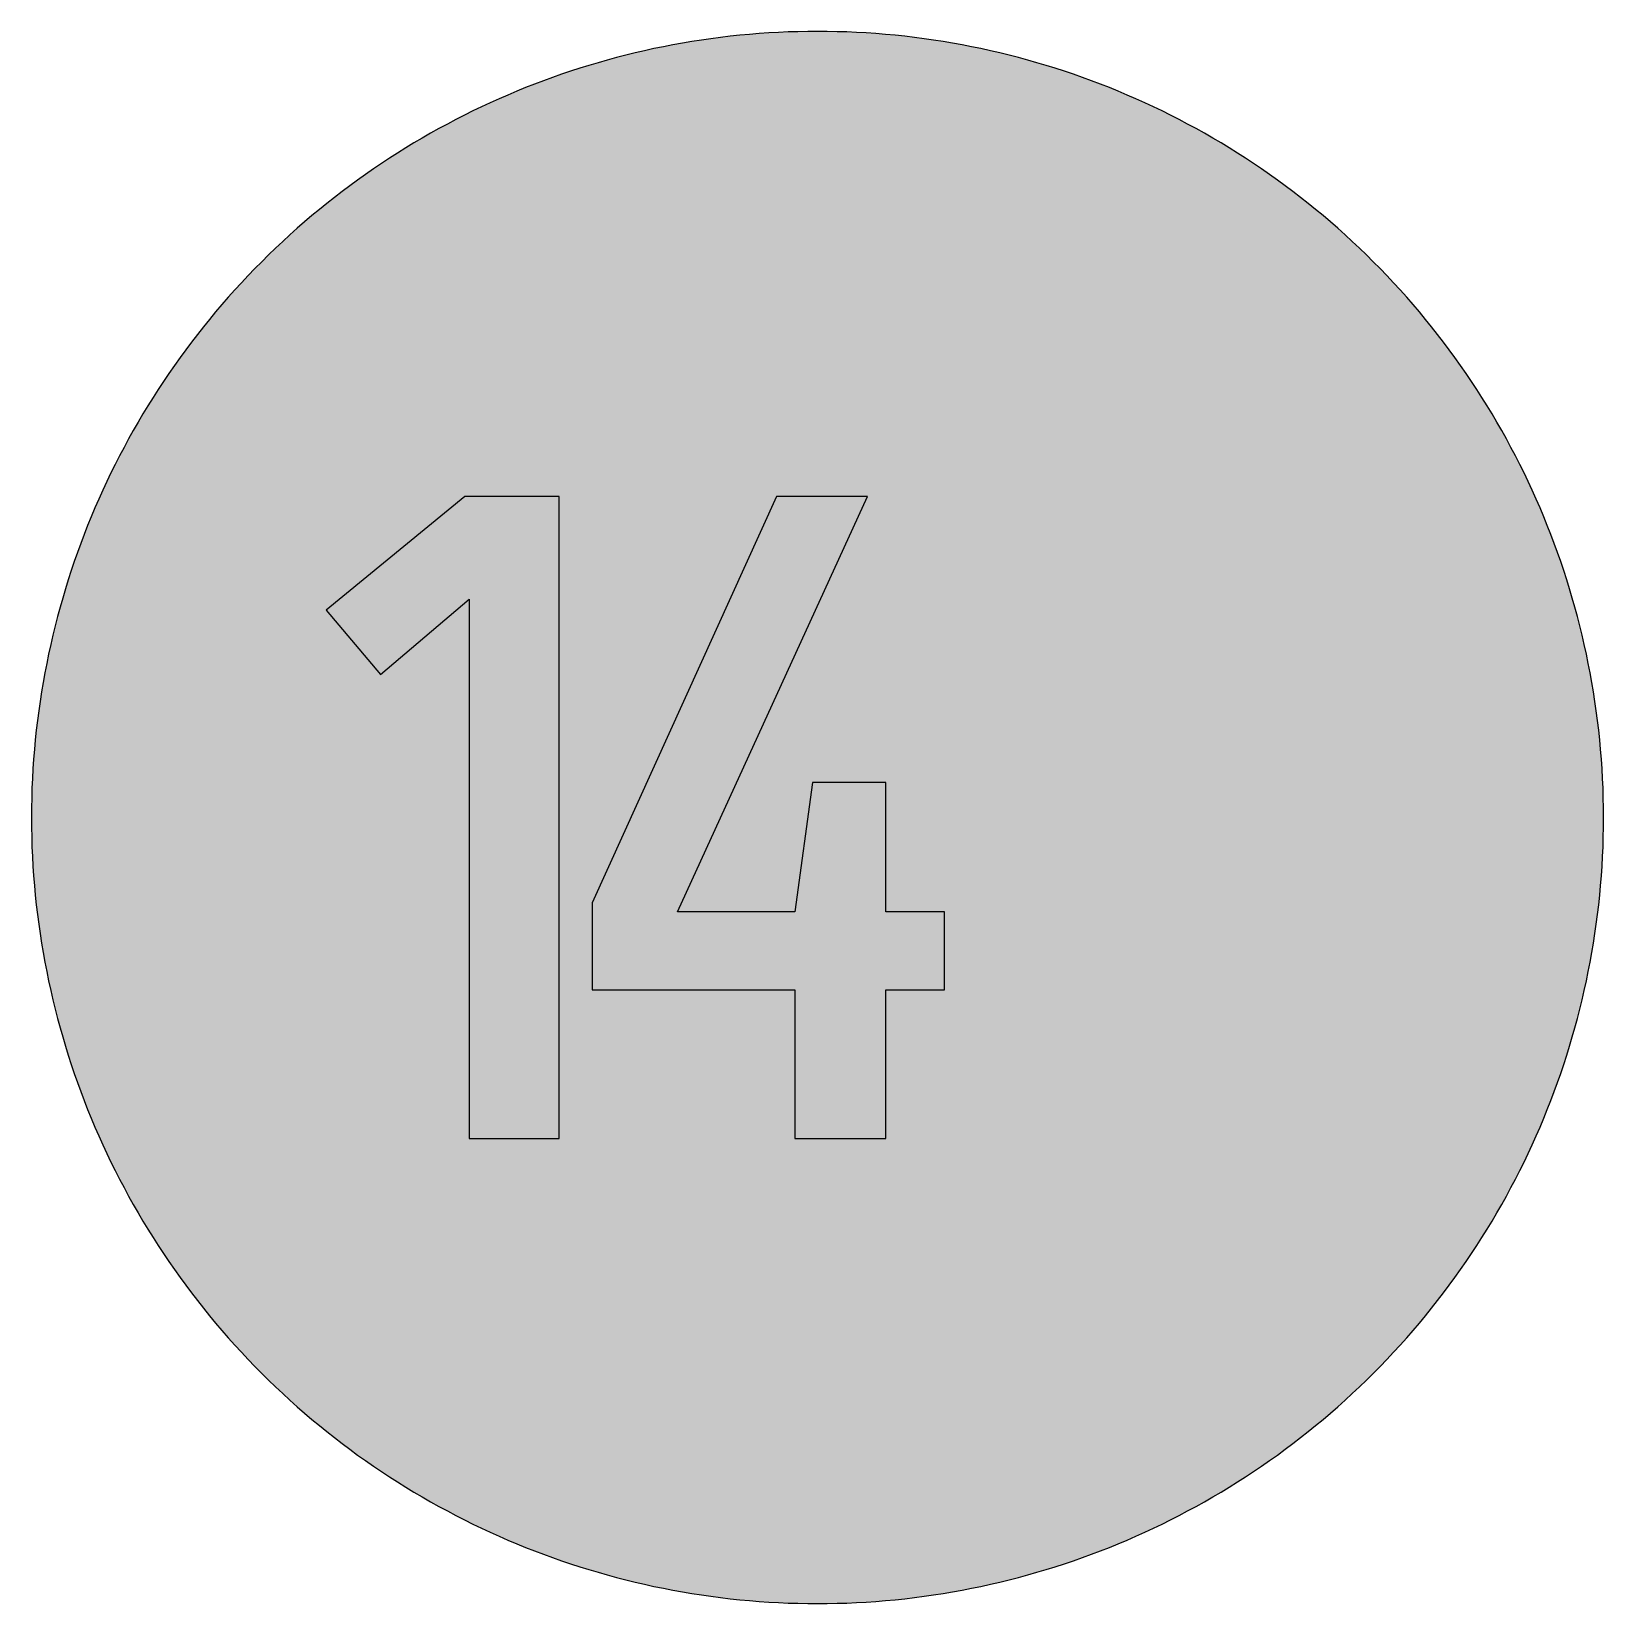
# Model space of a CAD drawing. Header units: millimetres. Extents: x 0 to 212, y 0 to 212.
import ezdxf

# ---------------------------------------------------------------- set-up
doc = ezdxf.new("R2010")
doc.units = ezdxf.units.MM

msp = doc.modelspace()

# ---------------------------------------------------------------- hatches: boundary and pattern name
for color, points in [(254, [(211.7189, 105.8869), (211.709, 107.2007), (211.6861, 108.5139), (211.6455, 109.8245), (211.5871, 111.1326), (211.5134, 112.4407), (211.4245, 113.7437), (211.3204, 115.0468), (211.201, 116.3447), (211.0638, 117.6426), (210.9114, 118.9355), (210.7413, 120.2258), (210.5584, 121.5136), (210.3577, 122.7988), (210.1418, 124.079), (209.9107, 125.3566), (209.6643, 126.6292), (209.4027, 127.8992), (209.1258, 129.1641), (208.8337, 130.4239), (208.5264, 131.6812), (208.2038, 132.936), (207.866, 134.1831), (207.5104, 135.4277), (207.1421, 136.6647), (206.7611, 137.8991), (206.3623, 139.1285), (205.9483, 140.3502), (205.5216, 141.5694), (205.0771, 142.781), (204.6199, 143.9901), (204.1474, 145.1915), (203.6623, 146.3853), (203.1619, 147.574), (202.6463, 148.7576), (202.1154, 149.9362), (201.5693, 151.1046), (201.0105, 152.2705), (200.439, 153.4262), (199.8523, 154.5768), (199.2503, 155.7198), (198.6356, 156.8577), (198.0057, 157.9855), (197.3605, 159.1081), (196.7052, 160.2232), (196.0321, 161.3281), (195.3489, 162.4279), (194.6504, 163.5176), (193.9366, 164.6022), (193.2102, 165.6766), (192.471, 166.7434), (191.7167, 167.8), (190.9521, 168.849), (190.1698, 169.8904), (189.3773, 170.9217), (188.5696, 171.9428), (187.7517, 172.9562), (186.9161, 173.9621), (186.0702, 174.9552), (185.2117, 175.9407), (184.338, 176.9161), (183.454, 177.8838), (182.5549, 178.8389), (181.643, 179.7837), (180.721, 180.7185), (179.7837, 181.643), (178.8389, 182.5549), (177.8838, 183.454), (176.9161, 184.338), (175.9407, 185.2117), (174.9552, 186.0702), (173.9621, 186.9161), (172.9562, 187.7492), (171.9428, 188.5696), (170.9217, 189.3773), (169.8904, 190.1698), (168.849, 190.9496), (167.8, 191.7167), (166.7408, 192.471), (165.6766, 193.2102), (164.6022, 193.9366), (163.5176, 194.6504), (162.4279, 195.3489), (161.3281, 196.0321), (160.2232, 196.7052), (159.1081, 197.3631), (157.9855, 198.0057), (156.8577, 198.6356), (155.7198, 199.2503), (154.5768, 199.8523), (153.4262, 200.439), (152.2705, 201.0131), (151.1046, 201.5719), (149.9362, 202.1154), (148.7576, 202.6463), (147.574, 203.1619), (146.3853, 203.6623), (145.1889, 204.15), (143.9875, 204.6199), (142.781, 205.0796), (141.5694, 205.5216), (140.3502, 205.9483), (139.1285, 206.3623), (137.8991, 206.7611), (136.6647, 207.1446), (135.4252, 207.5129), (134.1831, 207.866), (132.9334, 208.2038), (131.6812, 208.5264), (130.4239, 208.8337), (129.1641, 209.1284), (127.8966, 209.4052), (126.6292, 209.6668), (125.3541, 209.9132), (124.0765, 210.1444), (122.7963, 210.3603), (121.5136, 210.5584), (120.2258, 210.7438), (118.9355, 210.9114), (117.6401, 211.0638), (116.3447, 211.201), (115.0468, 211.3229), (113.7437, 211.4271), (112.4382, 211.516), (111.1326, 211.5896), (109.8245, 211.6455), (108.5113, 211.6861), (107.1982, 211.7115), (105.885, 211.7192), (104.5693, 211.7115), (103.2561, 211.6861), (101.9454, 211.6455), (100.6373, 211.5896), (99.3292, 211.516), (98.0262, 211.4271), (96.7232, 211.3229), (95.4253, 211.201), (94.1273, 211.0638), (92.8345, 210.9114), (91.5441, 210.7438), (90.2564, 210.5584), (88.9711, 210.3603), (87.691, 210.1444), (86.4133, 209.9132), (85.1408, 209.6668), (83.8708, 209.4052), (82.6059, 209.1284), (81.346, 208.8337), (80.0887, 208.5264), (78.834, 208.2038), (77.5868, 207.866), (76.3422, 207.5129), (75.1053, 207.1446), (73.8708, 206.7611), (72.6415, 206.3623), (71.4197, 205.9483), (70.2005, 205.5216), (68.9889, 205.0796), (67.7799, 204.6199), (66.5785, 204.15), (65.3847, 203.6623), (64.196, 203.1619), (63.0123, 202.6463), (61.8338, 202.1154), (60.6628, 201.5719), (59.4995, 201.0131), (58.3438, 200.439), (57.1932, 199.8523), (56.0502, 199.2503), (54.9123, 198.6356), (53.7845, 198.0057), (52.6618, 197.3631), (51.5468, 196.7052), (50.4419, 196.0321), (49.342, 195.3489), (48.2524, 194.6504), (47.1678, 193.9366), (46.0934, 193.2102), (45.0266, 192.471), (43.9699, 191.7167), (42.9209, 190.9496), (41.8795, 190.1698), (40.8483, 189.3773), (39.8272, 188.5696), (38.8137, 187.7492), (37.8079, 186.9161), (36.8148, 186.0702), (35.8292, 185.2117), (34.8539, 184.338), (33.8861, 183.454), (32.9311, 182.5549), (31.9862, 181.643), (31.049, 180.7185), (30.1269, 179.7837), (29.2151, 178.8389), (28.3159, 177.8838), (27.432, 176.9161), (26.5582, 175.9407), (25.6997, 174.9552), (24.8539, 173.9621), (24.0208, 172.9562), (23.2004, 171.9428), (22.3926, 170.9217), (21.6002, 169.8904), (20.8204, 168.849), (20.0533, 167.8), (19.2989, 166.7434), (18.5598, 165.6766), (17.8333, 164.6022), (17.1196, 163.5176), (16.4211, 162.4279), (15.7378, 161.3281), (15.0647, 160.2232), (14.4069, 159.1081), (13.7643, 157.9855), (13.1343, 156.8577), (12.5197, 155.7198), (11.9177, 154.5768), (11.3309, 153.4262), (10.7569, 152.2705), (10.1981, 151.1046), (9.6545, 149.9362), (9.1237, 148.7576), (8.6081, 147.574), (8.1077, 146.3853), (7.62, 145.1915), (7.1501, 143.9901), (6.6904, 142.781), (6.2484, 141.5694), (5.8217, 140.3502), (5.4077, 139.1285), (5.0089, 137.8991), (4.6253, 136.6647), (4.257, 135.4277), (3.904, 134.1831), (3.5662, 132.936), (3.2436, 131.6812), (2.9362, 130.4239), (2.6416, 129.1641), (2.3647, 127.8992), (2.1031, 126.6292), (1.8567, 125.3566), (1.6256, 124.079), (1.4097, 122.7988), (1.2116, 121.5136), (1.0262, 120.2258), (0.8585, 118.9355), (0.7061, 117.6426), (0.569, 116.3447), (0.447, 115.0468), (0.3429, 113.7437), (0.254, 112.4407), (0.1803, 111.1326), (0.1245, 109.8245), (0.0838, 108.5139), (0.0584, 107.2007), (0.0508, 105.885), (0.0584, 104.5718), (0.0838, 103.2586), (0.1245, 101.9454), (0.1803, 100.6373), (0.254, 99.3318), (0.3429, 98.0262), (0.447, 96.7232), (0.569, 95.4253), (0.7061, 94.1299), (0.8585, 92.8345), (1.0262, 91.5441), (1.2116, 90.2564), (1.4097, 88.9737), (1.6256, 87.6935), (1.8567, 86.4159), (2.1031, 85.1408), (2.3647, 83.8733), (2.6416, 82.6059), (2.9362, 81.346), (3.2436, 80.0887), (3.5662, 78.8365), (3.904, 77.5868), (4.257, 76.3448), (4.6253, 75.1053), (5.0089, 73.8708), (5.4077, 72.6415), (5.8217, 71.4197), (6.2484, 70.2005), (6.6904, 68.9889), (7.1501, 67.7824), (7.62, 66.581), (8.1077, 65.3847), (8.6081, 64.196), (9.1237, 63.0123), (9.6545, 61.8338), (10.1981, 60.6654), (10.7569, 59.4995), (11.3309, 58.3438), (11.9177, 57.1932), (12.5197, 56.0502), (13.1343, 54.9123), (13.7643, 53.7845), (14.4069, 52.6618), (15.0647, 51.5468), (15.7378, 50.4419), (16.4211, 49.342), (17.1196, 48.2524), (17.8333, 47.1678), (18.5598, 46.0934), (19.2989, 45.0291), (20.0533, 43.9699), (20.8204, 42.9209), (21.6002, 41.8795), (22.3926, 40.8483), (23.2004, 39.8272), (24.0208, 38.8137), (24.8539, 37.8079), (25.6997, 36.8148), (26.5582, 35.8292), (27.432, 34.8539), (28.3159, 33.8861), (29.2151, 32.9311), (30.1269, 31.9862), (31.049, 31.049), (31.9862, 30.1269), (32.9311, 29.2151), (33.8861, 28.3159), (34.8539, 27.432), (35.8292, 26.5582), (36.8148, 25.6997), (37.8079, 24.8539), (38.8137, 24.0182), (39.8272, 23.2004), (40.8483, 22.3926), (41.8795, 21.6002), (42.9209, 20.8178), (43.9699, 20.0533), (45.0266, 19.2989), (46.0934, 18.5598), (47.1678, 17.8333), (48.2524, 17.1196), (49.342, 16.4211), (50.4419, 15.7378), (51.5468, 15.0647), (52.6618, 14.4094), (53.7845, 13.7643), (54.9123, 13.1343), (56.0502, 12.5197), (57.1932, 11.9177), (58.3438, 11.3309), (59.4995, 10.7594), (60.6628, 10.2006), (61.8338, 9.6545), (63.0123, 9.1237), (64.196, 8.6081), (65.3847, 8.1077), (66.5785, 7.6225), (67.7799, 7.1501), (68.9889, 6.6929), (70.2005, 6.2484), (71.4197, 5.8217), (72.6415, 5.4077), (73.8708, 5.0089), (75.1053, 4.6279), (76.3422, 4.2596), (77.5868, 3.904), (78.834, 3.5662), (80.0887, 3.2436), (81.346, 2.9362), (82.6059, 2.6441), (83.8708, 2.3673), (85.1408, 2.1057), (86.4133, 1.8593), (87.691, 1.6281), (88.9711, 1.4122), (90.2564, 1.2116), (91.5441, 1.0287), (92.8345, 0.8585), (94.1273, 0.7061), (95.4253, 0.569), (96.7232, 0.4496), (98.0262, 0.3454), (99.3292, 0.2565), (100.6373, 0.1829), (101.9454, 0.1245), (103.2561, 0.0838), (104.5693, 0.061), (105.885, 0.0533), (107.1982, 0.061), (108.5113, 0.0838), (109.8245, 0.1245), (111.1326, 0.1829), (112.4382, 0.2565), (113.7437, 0.3454), (115.0468, 0.4496), (116.3447, 0.569), (117.6401, 0.7061), (118.9355, 0.8585), (120.2258, 1.0287), (121.5136, 1.2116), (122.7963, 1.4122), (124.0765, 1.6281), (125.3541, 1.8593), (126.6292, 2.1057), (127.8966, 2.3673), (129.1641, 2.6441), (130.4239, 2.9362), (131.6812, 3.2436), (132.9334, 3.5662), (134.1831, 3.904), (135.4252, 4.2596), (136.6647, 4.6279), (137.8991, 5.0089), (139.1285, 5.4077), (140.3502, 5.8217), (141.5694, 6.2484), (142.781, 6.6929), (143.9875, 7.1501), (145.1889, 7.6225), (146.3853, 8.1077), (147.574, 8.6081), (148.7576, 9.1237), (149.9362, 9.6545), (151.1046, 10.2006), (152.2705, 10.7594), (153.4262, 11.3309), (154.5768, 11.9177), (155.7198, 12.5197), (156.8577, 13.1343), (157.9855, 13.7643), (159.1081, 14.4094), (160.2232, 15.0647), (161.3281, 15.7378), (162.4279, 16.4211), (163.5176, 17.1196), (164.6022, 17.8333), (165.6766, 18.5598), (166.7408, 19.2989), (167.8, 20.0533), (168.849, 20.8178), (169.8904, 21.6002), (170.9217, 22.3926), (171.9428, 23.2004), (172.9562, 24.0182), (173.9621, 24.8539), (174.9552, 25.6997), (175.9407, 26.5582), (176.9161, 27.432), (177.8838, 28.3159), (178.8389, 29.2151), (179.7837, 30.1269), (180.721, 31.049), (181.643, 31.9862), (182.5549, 32.9311), (183.454, 33.8861), (184.338, 34.8539), (185.2117, 35.8292), (186.0702, 36.8148), (186.9161, 37.8079), (187.7517, 38.8137), (188.5696, 39.8272), (189.3773, 40.8483), (190.1698, 41.8795), (190.9521, 42.9209), (191.7167, 43.9699), (192.471, 45.0291), (193.2102, 46.0934), (193.9366, 47.1678), (194.6504, 48.2524), (195.3489, 49.342), (196.0321, 50.4419), (196.7052, 51.5468), (197.3605, 52.6618), (198.0057, 53.7845), (198.6356, 54.9123), (199.2503, 56.0502), (199.8523, 57.1932), (200.439, 58.3438), (201.0105, 59.4995), (201.5693, 60.6654), (202.1154, 61.8338), (202.6463, 63.0123), (203.1619, 64.196), (203.6623, 65.3847), (204.1474, 66.581), (204.6199, 67.7824), (205.0771, 68.9889), (205.5216, 70.2005), (205.9483, 71.4197), (206.3623, 72.6415), (206.7611, 73.8708), (207.1421, 75.1053), (207.5104, 76.3448), (207.866, 77.5868), (208.2038, 78.8365), (208.5264, 80.0887), (208.8337, 81.346), (209.1258, 82.6059), (209.4027, 83.8733), (209.6643, 85.1408), (209.9107, 86.4159), (210.1418, 87.6935), (210.3577, 88.9737), (210.5584, 90.2564), (210.7413, 91.5441), (210.9114, 92.8345), (211.0638, 94.1299), (211.201, 95.4253), (211.3204, 96.7232), (211.4245, 98.0262), (211.5134, 99.3318), (211.5871, 100.6373), (211.6455, 101.9454), (211.6861, 103.2586), (211.709, 104.5718), (211.7166, 105.885)]), (59, [(59.0021, 62.6717), (71.1027, 62.6717), (71.1027, 149.1022), (58.3847, 149.1022), (39.7397, 133.7906), (47.0256, 125.1476), (59.0021, 135.2719)]), (59, [(122.979, 82.6738), (122.979, 93.169), (115.0758, 93.169), (115.0758, 110.5775), (105.198, 110.5775), (102.8527, 93.169), (87.0479, 93.169), (112.6063, 149.1022), (100.3833, 149.1022), (75.5646, 94.4037), (75.5646, 82.6738), (102.8527, 82.6738), (102.8527, 62.6717), (115.0758, 62.6717), (115.0758, 82.6738)])]:
    msp.add_hatch(color=color).paths.add_polyline_path(points)
h = msp.add_hatch(color=59)
edge = h.paths.add_edge_path()
edge.add_line((158.0444, 105.7628), (158.0413, 104.4245))
edge.add_line((158.0413, 104.4245), (158.0363, 103.1215))
edge.add_line((158.0363, 103.1215), (158.0261, 101.8515))
edge.add_line((158.0261, 101.8515), (158.0134, 100.6145))
edge.add_line((158.0134, 100.6145), (157.9956, 99.408))
edge.add_line((157.9956, 99.408), (157.9728, 98.237))
edge.add_line((157.9728, 98.237), (157.9474, 97.0966))
edge.add_line((157.9474, 97.0966), (157.9169, 95.9866))
edge.add_line((157.9169, 95.9866), (157.8839, 94.9071))
edge.add_line((157.8839, 94.9071), (157.8458, 93.8606))
edge.add_line((157.8458, 93.8606), (157.8051, 92.8421))
edge.add_line((157.8051, 92.8421), (157.7569, 91.854))
edge.add_line((157.7569, 91.854), (157.7061, 90.8939))
edge.add_line((157.7061, 90.8939), (157.6527, 89.9643))
edge.add_line((157.6527, 89.9643), (157.5918, 89.0626))
edge.add_line((157.5918, 89.0626), (157.5283, 88.1913))
edge.add_line((157.5283, 88.1913), (157.4597, 87.3455))
edge.add_line((157.4597, 87.3455), (157.386, 86.5251))
edge.add_line((157.386, 86.5251), (157.3098, 85.7352))
edge.add_line((157.3098, 85.7352), (157.226, 84.9706))
edge.add_line((157.226, 84.9706), (157.1396, 84.2315))
edge.add_line((157.1396, 84.2315), (157.0482, 83.5177))
edge.add_line((157.0482, 83.5177), (156.9517, 82.8294))
edge.add_line((156.9517, 82.8294), (156.8526, 82.1665))
edge.add_line((156.8526, 82.1665), (156.7459, 81.5264))
edge.add_line((156.7459, 81.5264), (156.6342, 80.9117))
edge.add_line((156.6342, 80.9117), (156.5199, 80.3199))
edge.add_line((156.5199, 80.3199), (156.398, 79.7509))
edge.add_line((156.398, 79.7509), (156.2735, 79.2074))
edge.add_line((156.2735, 79.2074), (156.144, 78.6841))
edge.add_line((156.144, 78.6841), (156.0068, 78.1837))
edge.add_line((156.0068, 78.1837), (155.8671, 77.7037))
edge.add_line((155.8671, 77.7037), (155.7198, 77.2439))
edge.add_line((155.7198, 77.2439), (155.5699, 76.8071))
edge.add_line((155.5699, 76.8071), (155.4124, 76.3905))
edge.add_line((155.4124, 76.3905), (155.2524, 75.9917))
edge.add_line((155.2524, 75.9917), (155.0848, 75.6158))
edge.add_line((155.0848, 75.6158), (154.9121, 75.2577))
edge.add_line((154.9121, 75.2577), (154.7343, 74.9173))
edge.add_line((154.7343, 74.9173), (154.5514, 74.5947))
edge.add_line((154.5514, 74.5947), (154.3634, 74.2925))
edge.add_line((154.3634, 74.2925), (154.1704, 74.0054))
edge.add_line((154.1704, 74.0054), (153.9697, 73.7362))
edge.add_line((153.9697, 73.7362), (153.764, 73.4847))
edge.add_line((153.764, 73.4847), (153.5532, 73.2485))
edge.add_line((153.5532, 73.2485), (153.3373, 73.0275))
edge.add_line((153.3373, 73.0275), (153.1137, 72.8218))
edge.add_line((153.1137, 72.8218), (152.8851, 72.6338))
edge.add_line((152.8851, 72.6338), (152.6515, 72.4586))
edge.add_line((152.6515, 72.4586), (152.4127, 72.296))
edge.add_line((152.4127, 72.296), (152.1663, 72.1512))
edge.add_line((152.1663, 72.1512), (151.9149, 72.0166))
edge.add_line((151.9149, 72.0166), (151.6558, 71.8972))
edge.add_line((151.6558, 71.8972), (151.3916, 71.788))
edge.add_line((151.3916, 71.788), (151.1224, 71.6915))
edge.add_line((151.1224, 71.6915), (150.8455, 71.6077))
edge.add_line((150.8455, 71.6077), (150.5636, 71.5366))
edge.add_line((150.5636, 71.5366), (150.2766, 71.4756))
edge.add_line((150.2766, 71.4756), (149.9819, 71.4248))
edge.add_line((149.9819, 71.4248), (149.6797, 71.3842))
edge.add_line((149.6797, 71.3842), (149.3723, 71.3511))
edge.add_line((149.3723, 71.3511), (149.0599, 71.3308))
edge.add_line((149.0599, 71.3308), (148.7399, 71.3181))
edge.add_line((148.7399, 71.3181), (148.4122, 71.313))
edge.add_line((148.4122, 71.313), (148.0744, 71.3181))
edge.add_line((148.0744, 71.3181), (147.7442, 71.3359))
edge.add_line((147.7442, 71.3359), (147.4191, 71.3638))
edge.add_line((147.4191, 71.3638), (147.1041, 71.4019))
edge.add_line((147.1041, 71.4019), (146.7942, 71.4527))
edge.add_line((146.7942, 71.4527), (146.492, 71.5162))
edge.add_line((146.492, 71.5162), (146.1948, 71.5924))
edge.add_line((146.1948, 71.5924), (145.9078, 71.6788))
edge.add_line((145.9078, 71.6788), (145.6258, 71.7804))
edge.add_line((145.6258, 71.7804), (145.349, 71.8947))
edge.add_line((145.349, 71.8947), (145.0797, 72.0217))
edge.add_line((145.0797, 72.0217), (144.8181, 72.1639))
edge.add_line((144.8181, 72.1639), (144.5616, 72.3214))
edge.add_line((144.5616, 72.3214), (144.3126, 72.4916))
edge.add_line((144.3126, 72.4916), (144.0713, 72.677))
edge.add_line((144.0713, 72.677), (143.8351, 72.8751))
edge.add_line((143.8351, 72.8751), (143.604, 73.091))
edge.add_line((143.604, 73.091), (143.3805, 73.3222))
edge.add_line((143.3805, 73.3222), (143.162, 73.5686))
edge.add_line((143.162, 73.5686), (142.9512, 73.8327))
edge.add_line((142.9512, 73.8327), (142.7455, 74.1121))
edge.add_line((142.7455, 74.1121), (142.5448, 74.4068))
edge.add_line((142.5448, 74.4068), (142.3518, 74.7192))
edge.add_line((142.3518, 74.7192), (142.1638, 75.0519))
edge.add_line((142.1638, 75.0519), (141.9809, 75.3999))
edge.add_line((141.9809, 75.3999), (141.8057, 75.7657))
edge.add_line((141.8057, 75.7657), (141.6355, 76.1492))
edge.add_line((141.6355, 76.1492), (141.4704, 76.5505))
edge.add_line((141.4704, 76.5505), (141.3104, 76.9722))
edge.add_line((141.3104, 76.9722), (141.1554, 77.4116))
edge.add_line((141.1554, 77.4116), (141.0081, 77.8713))
edge.add_line((141.0081, 77.8713), (140.8659, 78.3514))
edge.add_line((140.8659, 78.3514), (140.7262, 78.8492))
edge.add_line((140.7262, 78.8492), (140.5941, 79.3699))
edge.add_line((140.5941, 79.3699), (140.4671, 79.9084))
edge.add_line((140.4671, 79.9084), (140.3452, 80.4697))
edge.add_line((140.3452, 80.4697), (140.2283, 81.0514))
edge.add_line((140.2283, 81.0514), (140.1166, 81.6534))
edge.add_line((140.1166, 81.6534), (140.0099, 82.2782))
edge.add_line((140.0099, 82.2782), (139.9083, 82.9259))
edge.add_line((139.9083, 82.9259), (139.8092, 83.5939))
edge.add_line((139.8092, 83.5939), (139.7178, 84.2848))
edge.add_line((139.7178, 84.2848), (139.6314, 84.9986))
edge.add_line((139.6314, 84.9986), (139.5476, 85.7352))
edge.add_line((139.5476, 85.7352), (139.4689, 86.4946))
edge.add_line((139.4689, 86.4946), (139.3952, 87.2795))
edge.add_line((139.3952, 87.2795), (139.3266, 88.0872))
edge.add_line((139.3266, 88.0872), (139.2606, 88.9203))
edge.add_line((139.2606, 88.9203), (139.2022, 89.7763))
edge.add_line((139.2022, 89.7763), (139.1437, 90.6577))
edge.add_line((139.1437, 90.6577), (139.0929, 91.5645))
edge.add_line((139.0929, 91.5645), (139.0447, 92.4966))
edge.add_line((139.0447, 92.4966), (139.0015, 93.4542))
edge.add_line((139.0015, 93.4542), (138.9634, 94.4372))
edge.add_line((138.9634, 94.4372), (138.9278, 95.4456))
edge.add_line((138.9278, 95.4456), (138.8948, 96.4819))
edge.add_line((138.8948, 96.4819), (138.8694, 97.5462))
edge.add_line((138.8694, 97.5462), (138.844, 98.6358))
edge.add_line((138.844, 98.6358), (138.8262, 99.7534))
edge.add_line((138.8262, 99.7534), (138.8085, 100.899))
edge.add_line((138.8085, 100.899), (138.7958, 102.0724))
edge.add_line((138.7958, 102.0724), (138.7881, 103.2739))
edge.add_line((138.7881, 103.2739), (138.7831, 104.5032))
edge.add_line((138.7831, 104.5032), (138.7805, 105.7605))
edge.add_line((138.7805, 105.7605), (138.7831, 107.0432))
edge.add_line((138.7831, 107.0432), (138.7881, 108.2954))
edge.add_line((138.7881, 108.2954), (138.7983, 109.5172))
edge.add_line((138.7983, 109.5172), (138.8135, 110.7084))
edge.add_line((138.8135, 110.7084), (138.8313, 111.8718))
edge.add_line((138.8313, 111.8718), (138.8542, 113.0071))
edge.add_line((138.8542, 113.0071), (138.8796, 114.1146))
edge.add_line((138.8796, 114.1146), (138.9101, 115.1941))
edge.add_line((138.9101, 115.1941), (138.9456, 116.2431))
edge.add_line((138.9456, 116.2431), (138.9863, 117.2667))
edge.add_line((138.9863, 117.2667), (139.0294, 118.2649))
edge.add_line((139.0294, 118.2649), (139.0777, 119.2327))
edge.add_line((139.0777, 119.2327), (139.1285, 120.1776))
edge.add_line((139.1285, 120.1776), (139.1869, 121.0945))
edge.add_line((139.1869, 121.0945), (139.2479, 121.986))
edge.add_line((139.2479, 121.986), (139.3139, 122.8496))
edge.add_line((139.3139, 122.8496), (139.385, 123.6904))
edge.add_line((139.385, 123.6904), (139.4587, 124.5057))
edge.add_line((139.4587, 124.5057), (139.5374, 125.2982))
edge.add_line((139.5374, 125.2982), (139.6213, 126.0653))
edge.add_line((139.6213, 126.0653), (139.7102, 126.807))
edge.add_line((139.7102, 126.807), (139.8041, 127.5258))
edge.add_line((139.8041, 127.5258), (139.9032, 128.2217))
edge.add_line((139.9032, 128.2217), (140.0048, 128.8948))
edge.add_line((140.0048, 128.8948), (140.114, 129.5425))
edge.add_line((140.114, 129.5425), (140.2258, 130.1699))
edge.add_line((140.2258, 130.1699), (140.3426, 130.777))
edge.add_line((140.3426, 130.777), (140.4645, 131.3586))
edge.add_line((140.4645, 131.3586), (140.5915, 131.9225))
edge.add_line((140.5915, 131.9225), (140.7236, 132.461))
edge.add_line((140.7236, 132.461), (140.8608, 132.9817))
edge.add_line((140.8608, 132.9817), (141.003, 133.4821))
edge.add_line((141.003, 133.4821), (141.1503, 133.9596))
edge.add_line((141.1503, 133.9596), (141.3027, 134.4193))
edge.add_line((141.3027, 134.4193), (141.4602, 134.8588))
edge.add_line((141.4602, 134.8588), (141.6228, 135.2779))
edge.add_line((141.6228, 135.2779), (141.7904, 135.6792))
edge.add_line((141.7904, 135.6792), (141.9657, 136.0627))
edge.add_line((141.9657, 136.0627), (142.1435, 136.4259))
edge.add_line((142.1435, 136.4259), (142.3264, 136.7714))
edge.add_line((142.3264, 136.7714), (142.5143, 137.099))
edge.add_line((142.5143, 137.099), (142.7099, 137.4115))
edge.add_line((142.7099, 137.4115), (142.9106, 137.7036))
edge.add_line((142.9106, 137.7036), (143.1138, 137.9804))
edge.add_line((143.1138, 137.9804), (143.3246, 138.242))
edge.add_line((143.3246, 138.242), (143.5405, 138.4859))
edge.add_line((143.5405, 138.4859), (143.764, 138.7145))
edge.add_line((143.764, 138.7145), (143.9901, 138.9253))
edge.add_line((143.9901, 138.9253), (144.2237, 139.1234))
edge.add_line((144.2237, 139.1234), (144.4625, 139.3063))
edge.add_line((144.4625, 139.3063), (144.7063, 139.4739))
edge.add_line((144.7063, 139.4739), (144.9553, 139.6263))
edge.add_line((144.9553, 139.6263), (145.2118, 139.766))
edge.add_line((145.2118, 139.766), (145.4734, 139.8905))
edge.add_line((145.4734, 139.8905), (145.7401, 140.0023))
edge.add_line((145.7401, 140.0023), (146.0144, 140.1013))
edge.add_line((146.0144, 140.1013), (146.2913, 140.1877))
edge.add_line((146.2913, 140.1877), (146.5758, 140.2613))
edge.add_line((146.5758, 140.2613), (146.8679, 140.3223))
edge.add_line((146.8679, 140.3223), (147.1651, 140.3731))
edge.add_line((147.1651, 140.3731), (147.4673, 140.4112))
edge.add_line((147.4673, 140.4112), (147.7772, 140.4366))
edge.add_line((147.7772, 140.4366), (148.0922, 140.4518))
edge.add_line((148.0922, 140.4518), (148.4122, 140.4569))
edge.add_line((148.4122, 140.4569), (148.7272, 140.4544))
edge.add_line((148.7272, 140.4544), (149.037, 140.4391))
edge.add_line((149.037, 140.4391), (149.3418, 140.4188))
edge.add_line((149.3418, 140.4188), (149.639, 140.3858))
edge.add_line((149.639, 140.3858), (149.9311, 140.3426))
edge.add_line((149.9311, 140.3426), (150.2181, 140.2918))
edge.add_line((150.2181, 140.2918), (150.5001, 140.2258))
edge.add_line((150.5001, 140.2258), (150.7744, 140.1521))
edge.add_line((150.7744, 140.1521), (151.0462, 140.0658))
edge.add_line((151.0462, 140.0658), (151.3103, 139.9667))
edge.add_line((151.3103, 139.9667), (151.5694, 139.8549))
edge.add_line((151.5694, 139.8549), (151.8234, 139.733))
edge.add_line((151.8234, 139.733), (152.0698, 139.5933))
edge.add_line((152.0698, 139.5933), (152.3136, 139.4435))
edge.add_line((152.3136, 139.4435), (152.5499, 139.2784))
edge.add_line((152.5499, 139.2784), (152.781, 139.1006))
edge.add_line((152.781, 139.1006), (153.0071, 138.905))
edge.add_line((153.0071, 138.905), (153.228, 138.6967))
edge.add_line((153.228, 138.6967), (153.4439, 138.4706))
edge.add_line((153.4439, 138.4706), (153.6548, 138.2293))
edge.add_line((153.6548, 138.2293), (153.8605, 137.9728))
edge.add_line((153.8605, 137.9728), (154.0586, 137.6985))
edge.add_line((154.0586, 137.6985), (154.2542, 137.4064))
edge.add_line((154.2542, 137.4064), (154.4447, 137.0965))
edge.add_line((154.4447, 137.0965), (154.6276, 136.7714))
edge.add_line((154.6276, 136.7714), (154.8079, 136.4259))
edge.add_line((154.8079, 136.4259), (154.9806, 136.0602))
edge.add_line((154.9806, 136.0602), (155.1483, 135.6766))
edge.add_line((155.1483, 135.6766), (155.3134, 135.2753))
edge.add_line((155.3134, 135.2753), (155.4709, 134.8511))
edge.add_line((155.4709, 134.8511), (155.6258, 134.4092))
edge.add_line((155.6258, 134.4092), (155.7731, 133.9444))
edge.add_line((155.7731, 133.9444), (155.9179, 133.4592))
edge.add_line((155.9179, 133.4592), (156.0576, 132.9512))
edge.add_line((156.0576, 132.9512), (156.1897, 132.4229))
edge.add_line((156.1897, 132.4229), (156.3192, 131.8717))
edge.add_line((156.3192, 131.8717), (156.4437, 131.2977))
edge.add_line((156.4437, 131.2977), (156.5631, 130.7008))
edge.add_line((156.5631, 130.7008), (156.6774, 130.081))
edge.add_line((156.6774, 130.081), (156.7866, 129.4359))
edge.add_line((156.7866, 129.4359), (156.8907, 128.7678))
edge.add_line((156.8907, 128.7678), (156.9923, 128.0744))
edge.add_line((156.9923, 128.0744), (157.0863, 127.3556))
edge.add_line((157.0863, 127.3556), (157.1777, 126.6114))
edge.add_line((157.1777, 126.6114), (157.2641, 125.8418))
edge.add_line((157.2641, 125.8418), (157.3454, 125.0442))
edge.add_line((157.3454, 125.0442), (157.4216, 124.2212))
edge.add_line((157.4216, 124.2212), (157.4927, 123.3703))
edge.add_line((157.4927, 123.3703), (157.5613, 122.494))
edge.add_line((157.5613, 122.494), (157.6248, 121.5873))
edge.add_line((157.6248, 121.5873), (157.6832, 120.6551))
edge.add_line((157.6832, 120.6551), (157.7365, 119.6924))
edge.add_line((157.7365, 119.6924), (157.7848, 118.6993))
edge.add_line((157.7848, 118.6993), (157.8305, 117.6807))
edge.add_line((157.8305, 117.6807), (157.8712, 116.6292))
edge.add_line((157.8712, 116.6292), (157.9067, 115.5471))
edge.add_line((157.9067, 115.5471), (157.9397, 114.4346))
edge.add_line((157.9397, 114.4346), (157.9677, 113.2916))
edge.add_line((157.9677, 113.2916), (157.9905, 112.1181))
edge.add_line((157.9905, 112.1181), (158.0109, 110.9116))
edge.add_line((158.0109, 110.9116), (158.0236, 109.6747))
edge.add_line((158.0236, 109.6747), (158.0337, 108.4021))
edge.add_line((158.0337, 108.4021), (158.0413, 107.0991))
edge.add_line((158.0413, 107.0991), (158.0439, 105.7605))
edge = h.paths.add_edge_path(flags=16)
edge.add_line((170.2675, 105.7628), (170.2613, 107.2642))
edge.add_line((170.2613, 107.2642), (170.2486, 108.7349))
edge.add_line((170.2486, 108.7349), (170.2257, 110.1776))
edge.add_line((170.2257, 110.1776), (170.1952, 111.5924))
edge.add_line((170.1952, 111.5924), (170.1546, 112.9792))
edge.add_line((170.1546, 112.9792), (170.1038, 114.3356))
edge.add_line((170.1038, 114.3356), (170.0454, 115.664))
edge.add_line((170.0454, 115.664), (169.9743, 116.9645))
edge.add_line((169.9743, 116.9645), (169.8981, 118.237))
edge.add_line((169.8981, 118.237), (169.8092, 119.4816))
edge.add_line((169.8092, 119.4816), (169.7101, 120.6983))
edge.add_line((169.7101, 120.6983), (169.6034, 121.887))
edge.add_line((169.6034, 121.887), (169.4866, 123.0503))
edge.add_line((169.4866, 123.0503), (169.3596, 124.1857))
edge.add_line((169.3596, 124.1857), (169.2224, 125.2931))
edge.add_line((169.2224, 125.2931), (169.0751, 126.3726))
edge.add_line((169.0751, 126.3726), (168.9151, 127.4293))
edge.add_line((168.9151, 127.4293), (168.7474, 128.4554))
edge.add_line((168.7474, 128.4554), (168.5696, 129.4587))
edge.add_line((168.5696, 129.4587), (168.3817, 130.4341))
edge.add_line((168.3817, 130.4341), (168.181, 131.384))
edge.add_line((168.181, 131.384), (167.9702, 132.3086))
edge.add_line((167.9702, 132.3086), (167.7492, 133.2078))
edge.add_line((167.7492, 133.2078), (167.5181, 134.0815))
edge.add_line((167.5181, 134.0815), (167.2768, 134.9299))
edge.add_line((167.2768, 134.9299), (167.0228, 135.7528))
edge.add_line((167.0228, 135.7528), (166.7586, 136.5504))
edge.add_line((166.7586, 136.5504), (166.4818, 137.3251))
edge.add_line((166.4818, 137.3251), (166.1947, 138.0744))
edge.add_line((166.1947, 138.0744), (165.8976, 138.8008))
edge.add_line((165.8976, 138.8008), (165.5877, 139.5019))
edge.add_line((165.5877, 139.5019), (165.2651, 140.1801))
edge.add_line((165.2651, 140.1801), (164.9324, 140.8328))
edge.add_line((164.9324, 140.8328), (164.5895, 141.4628))
edge.add_line((164.5895, 141.4628), (164.2313, 142.0698))
edge.add_line((164.2313, 142.0698), (163.8656, 142.654))
edge.add_line((163.8656, 142.654), (163.4846, 143.2154))
edge.add_line((163.4846, 143.2154), (163.0934, 143.7538))
edge.add_line((163.0934, 143.7538), (162.6895, 144.2695))
edge.add_line((162.6895, 144.2695), (162.273, 144.7622))
edge.add_line((162.273, 144.7622), (161.8437, 145.2321))
edge.add_line((161.8437, 145.2321), (161.4018, 145.6817))
edge.add_line((161.4018, 145.6817), (160.9496, 146.1084))
edge.add_line((160.9496, 146.1084), (160.4848, 146.5123))
edge.add_line((160.4848, 146.5123), (160.0048, 146.8958))
edge.add_line((160.0048, 146.8958), (159.5145, 147.259))
edge.add_line((159.5145, 147.259), (159.0116, 147.5994))
edge.add_line((159.0116, 147.5994), (158.4935, 147.9194))
edge.add_line((158.4935, 147.9194), (157.9651, 148.2192))
edge.add_line((157.9651, 148.2192), (157.4216, 148.4986))
edge.add_line((157.4216, 148.4986), (156.8653, 148.7551))
edge.add_line((156.8653, 148.7551), (156.2989, 148.9939))
edge.add_line((156.2989, 148.9939), (155.7147, 149.2123))
edge.add_line((155.7147, 149.2123), (155.1203, 149.4104))
edge.add_line((155.1203, 149.4104), (154.5107, 149.5882))
edge.add_line((154.5107, 149.5882), (153.8884, 149.7482))
edge.add_line((153.8884, 149.7482), (153.2534, 149.8854))
edge.add_line((153.2534, 149.8854), (152.6032, 150.0073))
edge.add_line((152.6032, 150.0073), (151.9403, 150.1089))
edge.add_line((151.9403, 150.1089), (151.2621, 150.1902))
edge.add_line((151.2621, 150.1902), (150.5712, 150.2537))
edge.add_line((150.5712, 150.2537), (149.8651, 150.2994))
edge.add_line((149.8651, 150.2994), (149.1463, 150.3274))
edge.add_line((149.1463, 150.3274), (148.4122, 150.335))
edge.add_line((148.4122, 150.335), (147.6731, 150.3274))
edge.add_line((147.6731, 150.3274), (146.9466, 150.2994))
edge.add_line((146.9466, 150.2994), (146.238, 150.2537))
edge.add_line((146.238, 150.2537), (145.5395, 150.1902))
edge.add_line((145.5395, 150.1902), (144.8587, 150.1089))
edge.add_line((144.8587, 150.1089), (144.1907, 150.0073))
edge.add_line((144.1907, 150.0073), (143.5354, 149.8854))
edge.add_line((143.5354, 149.8854), (142.8953, 149.7482))
edge.add_line((142.8953, 149.7482), (142.2679, 149.5882))
edge.add_line((142.2679, 149.5882), (141.6558, 149.4104))
edge.add_line((141.6558, 149.4104), (141.0564, 149.2123))
edge.add_line((141.0564, 149.2123), (140.4696, 148.9939))
edge.add_line((140.4696, 148.9939), (139.8956, 148.7551))
edge.add_line((139.8956, 148.7551), (139.3368, 148.4986))
edge.add_line((139.3368, 148.4986), (138.7907, 148.2192))
edge.add_line((138.7907, 148.2192), (138.2598, 147.9194))
edge.add_line((138.2598, 147.9194), (137.7391, 147.5994))
edge.add_line((137.7391, 147.5994), (137.2311, 147.259))
edge.add_line((137.2311, 147.259), (136.7384, 146.8958))
edge.add_line((136.7384, 146.8958), (136.2558, 146.5123))
edge.add_line((136.2558, 146.5123), (135.7884, 146.1084))
edge.add_line((135.7884, 146.1084), (135.3337, 145.6817))
edge.add_line((135.3337, 145.6817), (134.8892, 145.2321))
edge.add_line((134.8892, 145.2321), (134.4574, 144.7622))
edge.add_line((134.4574, 144.7622), (134.0409, 144.2695))
edge.add_line((134.0409, 144.2695), (133.6345, 143.7538))
edge.add_line((133.6345, 143.7538), (133.2408, 143.2154))
edge.add_line((133.2408, 143.2154), (132.8572, 142.654))
edge.add_line((132.8572, 142.654), (132.4889, 142.0698))
edge.add_line((132.4889, 142.0698), (132.1308, 141.4628))
edge.add_line((132.1308, 141.4628), (131.7854, 140.8328))
edge.add_line((131.7854, 140.8328), (131.4501, 140.1801))
edge.add_line((131.4501, 140.1801), (131.1275, 139.5019))
edge.add_line((131.1275, 139.5019), (130.8176, 138.8008))
edge.add_line((130.8176, 138.8008), (130.5179, 138.0744))
edge.add_line((130.5179, 138.0744), (130.2283, 137.3251))
edge.add_line((130.2283, 137.3251), (129.9515, 136.5504))
edge.add_line((129.9515, 136.5504), (129.6873, 135.7528))
edge.add_line((129.6873, 135.7528), (129.4308, 134.9299))
edge.add_line((129.4308, 134.9299), (129.1869, 134.0815))
edge.add_line((129.1869, 134.0815), (128.9558, 133.2078))
edge.add_line((128.9558, 133.2078), (128.7348, 132.3086))
edge.add_line((128.7348, 132.3086), (128.524, 131.384))
edge.add_line((128.524, 131.384), (128.3233, 130.4341))
edge.add_line((128.3233, 130.4341), (128.1328, 129.4587))
edge.add_line((128.1328, 129.4587), (127.955, 128.4554))
edge.add_line((127.955, 128.4554), (127.7849, 127.4293))
edge.add_line((127.7849, 127.4293), (127.6274, 126.3726))
edge.add_line((127.6274, 126.3726), (127.4801, 125.2931))
edge.add_line((127.4801, 125.2931), (127.3429, 124.1857))
edge.add_line((127.3429, 124.1857), (127.2159, 123.0503))
edge.add_line((127.2159, 123.0503), (127.0965, 121.887))
edge.add_line((127.0965, 121.887), (126.9898, 120.6983))
edge.add_line((126.9898, 120.6983), (126.8908, 119.4816))
edge.add_line((126.8908, 119.4816), (126.8044, 118.237))
edge.add_line((126.8044, 118.237), (126.7257, 116.9645))
edge.add_line((126.7257, 116.9645), (126.6546, 115.664))
edge.add_line((126.6546, 115.664), (126.5961, 114.3356))
edge.add_line((126.5961, 114.3356), (126.5453, 112.9792))
edge.add_line((126.5453, 112.9792), (126.5047, 111.5924))
edge.add_line((126.5047, 111.5924), (126.4742, 110.1776))
edge.add_line((126.4742, 110.1776), (126.4514, 108.7349))
edge.add_line((126.4514, 108.7349), (126.4387, 107.2642))
edge.add_line((126.4387, 107.2642), (126.4336, 105.7605))
edge.add_line((126.4336, 105.7605), (126.4387, 104.2594))
edge.add_line((126.4387, 104.2594), (126.4514, 102.7887))
edge.add_line((126.4514, 102.7887), (126.4742, 101.346))
edge.add_line((126.4742, 101.346), (126.5047, 99.9338))
edge.add_line((126.5047, 99.9338), (126.5453, 98.5495))
edge.add_line((126.5453, 98.5495), (126.5961, 97.1931))
edge.add_line((126.5961, 97.1931), (126.6546, 95.8672))
edge.add_line((126.6546, 95.8672), (126.7257, 94.5693))
edge.add_line((126.7257, 94.5693), (126.8044, 93.2993))
edge.add_line((126.8044, 93.2993), (126.8908, 92.0572))
edge.add_line((126.8908, 92.0572), (126.9898, 90.8431))
edge.add_line((126.9898, 90.8431), (127.0965, 89.6595))
edge.add_line((127.0965, 89.6595), (127.2159, 88.5012))
edge.add_line((127.2159, 88.5012), (127.3429, 87.3684))
edge.add_line((127.3429, 87.3684), (127.4801, 86.266))
edge.add_line((127.4801, 86.266), (127.6274, 85.1891))
edge.add_line((127.6274, 85.1891), (127.7849, 84.1375))
edge.add_line((127.7849, 84.1375), (127.955, 83.1139))
edge.add_line((127.955, 83.1139), (128.1328, 82.1182))
edge.add_line((128.1328, 82.1182), (128.3233, 81.1454))
edge.add_line((128.3233, 81.1454), (128.524, 80.2005))
edge.add_line((128.524, 80.2005), (128.7348, 79.281))
edge.add_line((128.7348, 79.281), (128.9558, 78.3895))
edge.add_line((128.9558, 78.3895), (129.1869, 77.5208))
edge.add_line((129.1869, 77.5208), (129.4308, 76.6775))
edge.add_line((129.4308, 76.6775), (129.6873, 75.8596))
edge.add_line((129.6873, 75.8596), (129.9515, 75.0672))
edge.add_line((129.9515, 75.0672), (130.2283, 74.2975))
edge.add_line((130.2283, 74.2975), (130.5179, 73.5533))
edge.add_line((130.5179, 73.5533), (130.8176, 72.8345))
edge.add_line((130.8176, 72.8345), (131.1275, 72.1385))
edge.add_line((131.1275, 72.1385), (131.4501, 71.468))
edge.add_line((131.4501, 71.468), (131.7854, 70.8203))
edge.add_line((131.7854, 70.8203), (132.1308, 70.1954))
edge.add_line((132.1308, 70.1954), (132.4889, 69.5935))
edge.add_line((132.4889, 69.5935), (132.8572, 69.0169))
edge.add_line((132.8572, 69.0169), (133.2408, 68.4606))
edge.add_line((133.2408, 68.4606), (133.6345, 67.9272))
edge.add_line((133.6345, 67.9272), (134.0409, 67.4192))
edge.add_line((134.0409, 67.4192), (134.4574, 66.9315))
edge.add_line((134.4574, 66.9315), (134.8892, 66.4667))
edge.add_line((134.8892, 66.4667), (135.3337, 66.0222))
edge.add_line((135.3337, 66.0222), (135.7884, 65.6006))
edge.add_line((135.7884, 65.6006), (136.2558, 65.2018))
edge.add_line((136.2558, 65.2018), (136.7384, 64.8208))
edge.add_line((136.7384, 64.8208), (137.2311, 64.4652))
edge.add_line((137.2311, 64.4652), (137.7391, 64.1274))
edge.add_line((137.7391, 64.1274), (138.2598, 63.8124))
edge.add_line((138.2598, 63.8124), (138.7907, 63.5178))
edge.add_line((138.7907, 63.5178), (139.3368, 63.2435))
edge.add_line((139.3368, 63.2435), (139.8956, 62.9895))
edge.add_line((139.8956, 62.9895), (140.4696, 62.7532))
edge.add_line((140.4696, 62.7532), (141.0564, 62.5399))
edge.add_line((141.0564, 62.5399), (141.6558, 62.3443))
edge.add_line((141.6558, 62.3443), (142.2679, 62.169))
edge.add_line((142.2679, 62.169), (142.8953, 62.0141))
edge.add_line((142.8953, 62.0141), (143.5354, 61.8769))
edge.add_line((143.5354, 61.8769), (144.1907, 61.7576))
edge.add_line((144.1907, 61.7576), (144.8587, 61.6585))
edge.add_line((144.8587, 61.6585), (145.5395, 61.5772))
edge.add_line((145.5395, 61.5772), (146.238, 61.5163))
edge.add_line((146.238, 61.5163), (146.9466, 61.4705))
edge.add_line((146.9466, 61.4705), (147.6731, 61.4451))
edge.add_line((147.6731, 61.4451), (148.4122, 61.435))
edge.add_line((148.4122, 61.435), (149.1463, 61.4451))
edge.add_line((149.1463, 61.4451), (149.8651, 61.4705))
edge.add_line((149.8651, 61.4705), (150.5712, 61.5163))
edge.add_line((150.5712, 61.5163), (151.2621, 61.5772))
edge.add_line((151.2621, 61.5772), (151.9403, 61.6585))
edge.add_line((151.9403, 61.6585), (152.6032, 61.7576))
edge.add_line((152.6032, 61.7576), (153.2534, 61.8769))
edge.add_line((153.2534, 61.8769), (153.8884, 62.0141))
edge.add_line((153.8884, 62.0141), (154.5107, 62.169))
edge.add_line((154.5107, 62.169), (155.1203, 62.3443))
edge.add_line((155.1203, 62.3443), (155.7147, 62.5399))
edge.add_line((155.7147, 62.5399), (156.2989, 62.7532))
edge.add_line((156.2989, 62.7532), (156.8653, 62.9895))
edge.add_line((156.8653, 62.9895), (157.4216, 63.2435))
edge.add_line((157.4216, 63.2435), (157.9651, 63.5178))
edge.add_line((157.9651, 63.5178), (158.4935, 63.8124))
edge.add_line((158.4935, 63.8124), (159.0116, 64.1274))
edge.add_line((159.0116, 64.1274), (159.5145, 64.4652))
edge.add_line((159.5145, 64.4652), (160.0048, 64.8208))
edge.add_line((160.0048, 64.8208), (160.4848, 65.2018))
edge.add_line((160.4848, 65.2018), (160.9496, 65.6006))
edge.add_line((160.9496, 65.6006), (161.4018, 66.0222))
edge.add_line((161.4018, 66.0222), (161.8437, 66.4667))
edge.add_line((161.8437, 66.4667), (162.273, 66.9315))
edge.add_line((162.273, 66.9315), (162.6895, 67.4192))
edge.add_line((162.6895, 67.4192), (163.0934, 67.9272))
edge.add_line((163.0934, 67.9272), (163.4846, 68.4606))
edge.add_line((163.4846, 68.4606), (163.8656, 69.0169))
edge.add_line((163.8656, 69.0169), (164.2313, 69.5935))
edge.add_line((164.2313, 69.5935), (164.5895, 70.1954))
edge.add_line((164.5895, 70.1954), (164.9324, 70.8203))
edge.add_line((164.9324, 70.8203), (165.2651, 71.468))
edge.add_line((165.2651, 71.468), (165.5877, 72.1385))
edge.add_line((165.5877, 72.1385), (165.8976, 72.8345))
edge.add_line((165.8976, 72.8345), (166.1947, 73.5533))
edge.add_line((166.1947, 73.5533), (166.4818, 74.2975))
edge.add_line((166.4818, 74.2975), (166.7586, 75.0672))
edge.add_line((166.7586, 75.0672), (167.0228, 75.8596))
edge.add_line((167.0228, 75.8596), (167.2768, 76.6775))
edge.add_line((167.2768, 76.6775), (167.5181, 77.5208))
edge.add_line((167.5181, 77.5208), (167.7492, 78.3895))
edge.add_line((167.7492, 78.3895), (167.9702, 79.281))
edge.add_line((167.9702, 79.281), (168.181, 80.2005))
edge.add_line((168.181, 80.2005), (168.3817, 81.1454))
edge.add_line((168.3817, 81.1454), (168.5696, 82.1182))
edge.add_line((168.5696, 82.1182), (168.7474, 83.1139))
edge.add_line((168.7474, 83.1139), (168.9151, 84.1375))
edge.add_line((168.9151, 84.1375), (169.0751, 85.1891))
edge.add_line((169.0751, 85.1891), (169.2224, 86.266))
edge.add_line((169.2224, 86.266), (169.3596, 87.3684))
edge.add_line((169.3596, 87.3684), (169.4866, 88.5012))
edge.add_line((169.4866, 88.5012), (169.6034, 89.6595))
edge.add_line((169.6034, 89.6595), (169.7101, 90.8431))
edge.add_line((169.7101, 90.8431), (169.8092, 92.0572))
edge.add_line((169.8092, 92.0572), (169.8981, 93.2993))
edge.add_line((169.8981, 93.2993), (169.9743, 94.5693))
edge.add_line((169.9743, 94.5693), (170.0454, 95.8672))
edge.add_line((170.0454, 95.8672), (170.1038, 97.1931))
edge.add_line((170.1038, 97.1931), (170.1546, 98.5495))
edge.add_line((170.1546, 98.5495), (170.1952, 99.9338))
edge.add_line((170.1952, 99.9338), (170.2257, 101.346))
edge.add_line((170.2257, 101.346), (170.2486, 102.7887))
edge.add_line((170.2486, 102.7887), (170.2613, 104.2594))
edge.add_line((170.2613, 104.2594), (170.2664, 105.7605))

# ---------------------------------------------------------------- linework, layer by layer
at = {"color": 254}
msp.add_lwpolyline([(211.7189, 105.8869), (211.709, 107.2007), (211.6861, 108.5139), (211.6455, 109.8245), (211.5871, 111.1326), (211.5134, 112.4407), (211.4245, 113.7437), (211.3204, 115.0468), (211.201, 116.3447), (211.0638, 117.6426), (210.9114, 118.9355), (210.7413, 120.2258), (210.5584, 121.5136), (210.3577, 122.7988), (210.1418, 124.079), (209.9107, 125.3566), (209.6643, 126.6292), (209.4027, 127.8992), (209.1258, 129.1641), (208.8337, 130.4239), (208.5264, 131.6812), (208.2038, 132.936), (207.866, 134.1831), (207.5104, 135.4277), (207.1421, 136.6647), (206.7611, 137.8991), (206.3623, 139.1285), (205.9483, 140.3502), (205.5216, 141.5694), (205.0771, 142.781), (204.6199, 143.9901), (204.1474, 145.1915), (203.6623, 146.3853), (203.1619, 147.574), (202.6463, 148.7576), (202.1154, 149.9362), (201.5693, 151.1046), (201.0105, 152.2705), (200.439, 153.4262), (199.8523, 154.5768), (199.2503, 155.7198), (198.6356, 156.8577), (198.0057, 157.9855), (197.3605, 159.1081), (196.7052, 160.2232), (196.0321, 161.3281), (195.3489, 162.4279), (194.6504, 163.5176), (193.9366, 164.6022), (193.2102, 165.6766), (192.471, 166.7434), (191.7167, 167.8), (190.9521, 168.849), (190.1698, 169.8904), (189.3773, 170.9217), (188.5696, 171.9428), (187.7517, 172.9562), (186.9161, 173.9621), (186.0702, 174.9552), (185.2117, 175.9407), (184.338, 176.9161), (183.454, 177.8838), (182.5549, 178.8389), (181.643, 179.7837), (180.721, 180.7185), (179.7837, 181.643), (178.8389, 182.5549), (177.8838, 183.454), (176.9161, 184.338), (175.9407, 185.2117), (174.9552, 186.0702), (173.9621, 186.9161), (172.9562, 187.7492), (171.9428, 188.5696), (170.9217, 189.3773), (169.8904, 190.1698), (168.849, 190.9496), (167.8, 191.7167), (166.7408, 192.471), (165.6766, 193.2102), (164.6022, 193.9366), (163.5176, 194.6504), (162.4279, 195.3489), (161.3281, 196.0321), (160.2232, 196.7052), (159.1081, 197.3631), (157.9855, 198.0057), (156.8577, 198.6356), (155.7198, 199.2503), (154.5768, 199.8523), (153.4262, 200.439), (152.2705, 201.0131), (151.1046, 201.5719), (149.9362, 202.1154), (148.7576, 202.6463), (147.574, 203.1619), (146.3853, 203.6623), (145.1889, 204.15), (143.9875, 204.6199), (142.781, 205.0796), (141.5694, 205.5216), (140.3502, 205.9483), (139.1285, 206.3623), (137.8991, 206.7611), (136.6647, 207.1446), (135.4252, 207.5129), (134.1831, 207.866), (132.9334, 208.2038), (131.6812, 208.5264), (130.4239, 208.8337), (129.1641, 209.1284), (127.8966, 209.4052), (126.6292, 209.6668), (125.3541, 209.9132), (124.0765, 210.1444), (122.7963, 210.3603), (121.5136, 210.5584), (120.2258, 210.7438), (118.9355, 210.9114), (117.6401, 211.0638), (116.3447, 211.201), (115.0468, 211.3229), (113.7437, 211.4271), (112.4382, 211.516), (111.1326, 211.5896), (109.8245, 211.6455), (108.5113, 211.6861), (107.1982, 211.7115), (105.885, 211.7192), (104.5693, 211.7115), (103.2561, 211.6861), (101.9454, 211.6455), (100.6373, 211.5896), (99.3292, 211.516), (98.0262, 211.4271), (96.7232, 211.3229), (95.4253, 211.201), (94.1273, 211.0638), (92.8345, 210.9114), (91.5441, 210.7438), (90.2564, 210.5584), (88.9711, 210.3603), (87.691, 210.1444), (86.4133, 209.9132), (85.1408, 209.6668), (83.8708, 209.4052), (82.6059, 209.1284), (81.346, 208.8337), (80.0887, 208.5264), (78.834, 208.2038), (77.5868, 207.866), (76.3422, 207.5129), (75.1053, 207.1446), (73.8708, 206.7611), (72.6415, 206.3623), (71.4197, 205.9483), (70.2005, 205.5216), (68.9889, 205.0796), (67.7799, 204.6199), (66.5785, 204.15), (65.3847, 203.6623), (64.196, 203.1619), (63.0123, 202.6463), (61.8338, 202.1154), (60.6628, 201.5719), (59.4995, 201.0131), (58.3438, 200.439), (57.1932, 199.8523), (56.0502, 199.2503), (54.9123, 198.6356), (53.7845, 198.0057), (52.6618, 197.3631), (51.5468, 196.7052), (50.4419, 196.0321), (49.342, 195.3489), (48.2524, 194.6504), (47.1678, 193.9366), (46.0934, 193.2102), (45.0266, 192.471), (43.9699, 191.7167), (42.9209, 190.9496), (41.8795, 190.1698), (40.8483, 189.3773), (39.8272, 188.5696), (38.8137, 187.7492), (37.8079, 186.9161), (36.8148, 186.0702), (35.8292, 185.2117), (34.8539, 184.338), (33.8861, 183.454), (32.9311, 182.5549), (31.9862, 181.643), (31.049, 180.7185), (30.1269, 179.7837), (29.2151, 178.8389), (28.3159, 177.8838), (27.432, 176.9161), (26.5582, 175.9407), (25.6997, 174.9552), (24.8539, 173.9621), (24.0208, 172.9562), (23.2004, 171.9428), (22.3926, 170.9217), (21.6002, 169.8904), (20.8204, 168.849), (20.0533, 167.8), (19.2989, 166.7434), (18.5598, 165.6766), (17.8333, 164.6022), (17.1196, 163.5176), (16.4211, 162.4279), (15.7378, 161.3281), (15.0647, 160.2232), (14.4069, 159.1081), (13.7643, 157.9855), (13.1343, 156.8577), (12.5197, 155.7198), (11.9177, 154.5768), (11.3309, 153.4262), (10.7569, 152.2705), (10.1981, 151.1046), (9.6545, 149.9362), (9.1237, 148.7576), (8.6081, 147.574), (8.1077, 146.3853), (7.62, 145.1915), (7.1501, 143.9901), (6.6904, 142.781), (6.2484, 141.5694), (5.8217, 140.3502), (5.4077, 139.1285), (5.0089, 137.8991), (4.6253, 136.6647), (4.257, 135.4277), (3.904, 134.1831), (3.5662, 132.936), (3.2436, 131.6812), (2.9362, 130.4239), (2.6416, 129.1641), (2.3647, 127.8992), (2.1031, 126.6292), (1.8567, 125.3566), (1.6256, 124.079), (1.4097, 122.7988), (1.2116, 121.5136), (1.0262, 120.2258), (0.8585, 118.9355), (0.7061, 117.6426), (0.569, 116.3447), (0.447, 115.0468), (0.3429, 113.7437), (0.254, 112.4407), (0.1803, 111.1326), (0.1245, 109.8245), (0.0838, 108.5139), (0.0584, 107.2007), (0.0508, 105.885), (0.0584, 104.5718), (0.0838, 103.2586), (0.1245, 101.9454), (0.1803, 100.6373), (0.254, 99.3318), (0.3429, 98.0262), (0.447, 96.7232), (0.569, 95.4253), (0.7061, 94.1299), (0.8585, 92.8345), (1.0262, 91.5441), (1.2116, 90.2564), (1.4097, 88.9737), (1.6256, 87.6935), (1.8567, 86.4159), (2.1031, 85.1408), (2.3647, 83.8733), (2.6416, 82.6059), (2.9362, 81.346), (3.2436, 80.0887), (3.5662, 78.8365), (3.904, 77.5868), (4.257, 76.3448), (4.6253, 75.1053), (5.0089, 73.8708), (5.4077, 72.6415), (5.8217, 71.4197), (6.2484, 70.2005), (6.6904, 68.9889), (7.1501, 67.7824), (7.62, 66.581), (8.1077, 65.3847), (8.6081, 64.196), (9.1237, 63.0123), (9.6545, 61.8338), (10.1981, 60.6654), (10.7569, 59.4995), (11.3309, 58.3438), (11.9177, 57.1932), (12.5197, 56.0502), (13.1343, 54.9123), (13.7643, 53.7845), (14.4069, 52.6618), (15.0647, 51.5468), (15.7378, 50.4419), (16.4211, 49.342), (17.1196, 48.2524), (17.8333, 47.1678), (18.5598, 46.0934), (19.2989, 45.0291), (20.0533, 43.9699), (20.8204, 42.9209), (21.6002, 41.8795), (22.3926, 40.8483), (23.2004, 39.8272), (24.0208, 38.8137), (24.8539, 37.8079), (25.6997, 36.8148), (26.5582, 35.8292), (27.432, 34.8539), (28.3159, 33.8861), (29.2151, 32.9311), (30.1269, 31.9862), (31.049, 31.049), (31.9862, 30.1269), (32.9311, 29.2151), (33.8861, 28.3159), (34.8539, 27.432), (35.8292, 26.5582), (36.8148, 25.6997), (37.8079, 24.8539), (38.8137, 24.0182), (39.8272, 23.2004), (40.8483, 22.3926), (41.8795, 21.6002), (42.9209, 20.8178), (43.9699, 20.0533), (45.0266, 19.2989), (46.0934, 18.5598), (47.1678, 17.8333), (48.2524, 17.1196), (49.342, 16.4211), (50.4419, 15.7378), (51.5468, 15.0647), (52.6618, 14.4094), (53.7845, 13.7643), (54.9123, 13.1343), (56.0502, 12.5197), (57.1932, 11.9177), (58.3438, 11.3309), (59.4995, 10.7594), (60.6628, 10.2006), (61.8338, 9.6545), (63.0123, 9.1237), (64.196, 8.6081), (65.3847, 8.1077), (66.5785, 7.6225), (67.7799, 7.1501), (68.9889, 6.6929), (70.2005, 6.2484), (71.4197, 5.8217), (72.6415, 5.4077), (73.8708, 5.0089), (75.1053, 4.6279), (76.3422, 4.2596), (77.5868, 3.904), (78.834, 3.5662), (80.0887, 3.2436), (81.346, 2.9362), (82.6059, 2.6441), (83.8708, 2.3673), (85.1408, 2.1057), (86.4133, 1.8593), (87.691, 1.6281), (88.9711, 1.4122), (90.2564, 1.2116), (91.5441, 1.0287), (92.8345, 0.8585), (94.1273, 0.7061), (95.4253, 0.569), (96.7232, 0.4496), (98.0262, 0.3454), (99.3292, 0.2565), (100.6373, 0.1829), (101.9454, 0.1245), (103.2561, 0.0838), (104.5693, 0.061), (105.885, 0.0533), (107.1982, 0.061), (108.5113, 0.0838), (109.8245, 0.1245), (111.1326, 0.1829), (112.4382, 0.2565), (113.7437, 0.3454), (115.0468, 0.4496), (116.3447, 0.569), (117.6401, 0.7061), (118.9355, 0.8585), (120.2258, 1.0287), (121.5136, 1.2116), (122.7963, 1.4122), (124.0765, 1.6281), (125.3541, 1.8593), (126.6292, 2.1057), (127.8966, 2.3673), (129.1641, 2.6441), (130.4239, 2.9362), (131.6812, 3.2436), (132.9334, 3.5662), (134.1831, 3.904), (135.4252, 4.2596), (136.6647, 4.6279), (137.8991, 5.0089), (139.1285, 5.4077), (140.3502, 5.8217), (141.5694, 6.2484), (142.781, 6.6929), (143.9875, 7.1501), (145.1889, 7.6225), (146.3853, 8.1077), (147.574, 8.6081), (148.7576, 9.1237), (149.9362, 9.6545), (151.1046, 10.2006), (152.2705, 10.7594), (153.4262, 11.3309), (154.5768, 11.9177), (155.7198, 12.5197), (156.8577, 13.1343), (157.9855, 13.7643), (159.1081, 14.4094), (160.2232, 15.0647), (161.3281, 15.7378), (162.4279, 16.4211), (163.5176, 17.1196), (164.6022, 17.8333), (165.6766, 18.5598), (166.7408, 19.2989), (167.8, 20.0533), (168.849, 20.8178), (169.8904, 21.6002), (170.9217, 22.3926), (171.9428, 23.2004), (172.9562, 24.0182), (173.9621, 24.8539), (174.9552, 25.6997), (175.9407, 26.5582), (176.9161, 27.432), (177.8838, 28.3159), (178.8389, 29.2151), (179.7837, 30.1269), (180.721, 31.049), (181.643, 31.9862), (182.5549, 32.9311), (183.454, 33.8861), (184.338, 34.8539), (185.2117, 35.8292), (186.0702, 36.8148), (186.9161, 37.8079), (187.7517, 38.8137), (188.5696, 39.8272), (189.3773, 40.8483), (190.1698, 41.8795), (190.9521, 42.9209), (191.7167, 43.9699), (192.471, 45.0291), (193.2102, 46.0934), (193.9366, 47.1678), (194.6504, 48.2524), (195.3489, 49.342), (196.0321, 50.4419), (196.7052, 51.5468), (197.3605, 52.6618), (198.0057, 53.7845), (198.6356, 54.9123), (199.2503, 56.0502), (199.8523, 57.1932), (200.439, 58.3438), (201.0105, 59.4995), (201.5693, 60.6654), (202.1154, 61.8338), (202.6463, 63.0123), (203.1619, 64.196), (203.6623, 65.3847), (204.1474, 66.581), (204.6199, 67.7824), (205.0771, 68.9889), (205.5216, 70.2005), (205.9483, 71.4197), (206.3623, 72.6415), (206.7611, 73.8708), (207.1421, 75.1053), (207.5104, 76.3448), (207.866, 77.5868), (208.2038, 78.8365), (208.5264, 80.0887), (208.8337, 81.346), (209.1258, 82.6059), (209.4027, 83.8733), (209.6643, 85.1408), (209.9107, 86.4159), (210.1418, 87.6935), (210.3577, 88.9737), (210.5584, 90.2564), (210.7413, 91.5441), (210.9114, 92.8345), (211.0638, 94.1299), (211.201, 95.4253), (211.3204, 96.7232), (211.4245, 98.0262), (211.5134, 99.3318), (211.5871, 100.6373), (211.6455, 101.9454), (211.6861, 103.2586), (211.709, 104.5718), (211.7166, 105.885), (211.7189, 105.8869)], dxfattribs=at)
at = {"color": 59}
for points in [[(59.0021, 62.6717), (71.1027, 62.6717), (71.1027, 149.1022), (58.3847, 149.1022), (39.7397, 133.7906), (47.0256, 125.1476), (59.0021, 135.2719), (59.0021, 62.6717)], [(122.979, 82.6738), (122.979, 93.169), (115.0758, 93.169), (115.0758, 110.5775), (105.198, 110.5775), (102.8527, 93.169), (87.0479, 93.169), (112.6063, 149.1022), (100.3833, 149.1022), (75.5646, 94.4037), (75.5646, 82.6738), (102.8527, 82.6738), (102.8527, 62.6717), (115.0758, 62.6717), (115.0758, 82.6738), (122.979, 82.6738)]]:
    msp.add_lwpolyline(points, dxfattribs=at)

doc.saveas('drawing.dxf')
